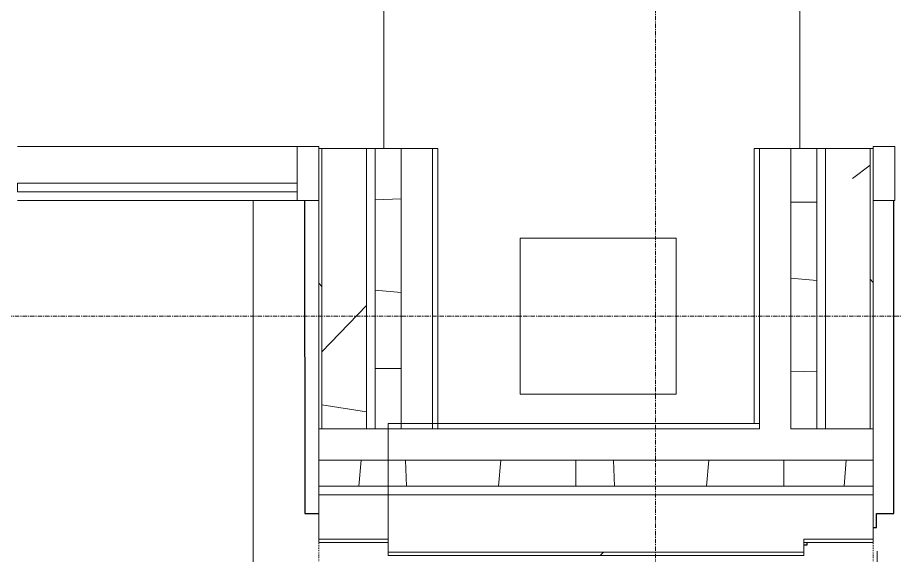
# Model space of a CAD drawing. Header units: inches. Extents: x 3268 to 7018, y 976 to 6708.
# Drawn here: x 5381.8 to 5482.9, y 1923.5 to 1985.6 of the extents above; entities that cross this region are included whole.
import ezdxf

# ---------------------------------------------------------------- set-up
doc = ezdxf.new("R2010")
doc.units = ezdxf.units.IN
doc.header["$MEASUREMENT"] = 0
doc.linetypes.add('_Hidden Lines', pattern=[0.125, 0.0625, -0.0625])
doc.linetypes.add('Grid Line 1_2_', pattern=[0.875, 0.5, -0.125, 0.125, -0.125])
for name, color, linetype, lineweight in [('A-DETL', 90, 'Continuous', 9), ('A-DETL-GENF', 92, 'Continuous', 9), ('A-GLAZ-CURT', 52, 'Continuous', 9), ('A-GLAZ-CWMG', 51, 'Continuous', 9), ('A-WALL', 113, 'Continuous', 9), ('A-WALL-PATT', 111, 'Continuous', 15), ('C-BLDG', 3, 'Continuous', 25), ('L-PVMT-CONC-HATC', 252, 'Continuous', 15), ('S-COLS', 52, 'Continuous', 9), ('S-GRID', 1, 'Continuous', 9), ('site_dwg', 8, 'Continuous', 9)]:
    doc.layers.add(name, color=color, linetype=linetype, lineweight=lineweight)
pattern_1 = [(135, (0, 0), (-32.0496, -32.0496), [])]
pattern_2 = [(50, (0, 0), (110.1714, -9.6389), [11.52, -126.72]), (355, (0, 0), (-21.3124, 115.5371), [9.216, -101.376]), (100.451, (9.18, -0.8), (88.86, 105.8975), [9.79, -107.695]), (46.184, (0, 30.72), (163.9282, -25.425), [17.28, -190.08]), (96.636, (13.66, 28.6), (143.563, 149.6257), [14.686, -161.543]), (351.184, (0, 30.72), (143.5647, 149.6237), [13.824, -152.064]), (21, (15.36, 23.04), (91.6851, -61.8426), [11.52, -126.72]), (326, (15.36, 23.04), (37.3733, 111.3835), [9.216, -101.376]), (71.451, (23, 17.89), (129.0588, 49.5399), [9.79, -107.695]), (37.5, (0, 0), (1.8676, 51.13223), [5.069, -95.078, 5.069, -97.843, -101.76]), (37.5, (0, 0), (1.8676, 51.13223), [-203.059, 5.069, -96.691]), (7.5, (0, 0), (40.4072, 60.5815), [5.069, -53.606, 5.069, -92.774, -38.784]), (7.5, (0, 0), (40.4072, 60.5815), [-156.518, 5.069, -33.715]), (327.5, (-34.253, 0), (81.99473, -3.46427), [5.069, -33.331, 5.069, -114.739, -158.976]), (327.5, (-34.253, 0), (81.99473, -3.46427), [-158.208, 5.069, -153.907]), (317.5, (-49.61, 0), (89.577, 15.37635), [5.069, -44.851, 5.069, -74.496, -112.896]), (317.5, (-49.61, 0), (89.577, 15.37635), [-129.485, 5.069, -107.827])]

# ---------------------------------------------------------------- blocks, each defined once
blk = doc.blocks.new('WSP_5 Points - Structure_2022_rvt-1-Overall Retail Plan Opt 2')
at = {"layer": 'S-COLS', "color": 250, "lineweight": 13}
for p, q in [((5457.75, 1960.15), (5439.75, 1960.15)), ((5439.75, 1960.15), (5439.75, 1942.15)), ((5457.75, 1942.15), (5457.75, 1960.15)), ((5439.75, 1942.15), (5457.75, 1942.15))]:
    blk.add_line(p, q, dxfattribs=at)
blk = doc.blocks.new('Rectangular Mullion - 2_5_ x 6_ rectangular-V113-Overall Retail Plan Opt 2')
at = {"layer": 'A-GLAZ-CWMG'}
for p, q in [((-2.5, 3.25), (0, 3.25)), ((-2.5, 3), (-2.5, 3.25)), ((0, 3.25), (0, 3)), ((-2.5, -3), (-2.5, 3)), ((0, 3), (0, -3)), ((0, -3), (-2.5, -3))]:
    blk.add_line(p, q, dxfattribs=at)
blk = doc.blocks.new('System Panel - GLA-01 - Insulated Glass - Clear-7883491-Overall Retail Plan Opt 2')
at = {"layer": 'A-GLAZ-CURT'}
for p, q in [((16.125, 2), (-16.125, 2)), ((-16.125, 2), (-16.125, 1)), ((16.125, 1), (16.125, 2)), ((-16.125, 1), (16.125, 1))]:
    blk.add_line(p, q, dxfattribs=at)
blk = doc.blocks.new('Rectangular Mullion - 2_5_ x 6_ rectangular-7882147-Overall Retail Plan Opt 2')
at = {"layer": 'A-GLAZ-CWMG'}
for p, q in [((5669.75, 1970.77), (5702, 1970.77)), ((5669.75, 1964.52), (5702, 1964.52))]:
    blk.add_line(p, q, dxfattribs=at)
blk = doc.blocks.new('Rectangular Mullion - 2_5_ x 6_ rectangular-V114-Overall Retail Plan Opt 2')
at = {"layer": 'A-GLAZ-CWMG'}
for p, q in [((0, 3.25), (-2.5, 3.25)), ((-2.5, 3.25), (-2.5, 3)), ((0, 3), (0, 3.25)), ((-2.5, 3), (-2.5, -3)), ((0, -3), (0, 3)), ((-2.5, -3), (0, -3))]:
    blk.add_line(p, q, dxfattribs=at)
blk = doc.blocks.new('site_dwg-12440225-Overall Retail Plan Opt 2')
at = {"layer": 'C-BLDG', "color": 130, "flags": 128}
for points in [[(24340140.26, 9814617.9), (24340137.86, 9814581.82), (24340139.47, 9814581.71)], [(24340203.23, 9814575.84), (24340203.61, 9814575.82), (24340203.72, 9814577.44), (24340205.71, 9814577.31), (24340208.11, 9814613.39)]]:
    blk.add_lwpolyline(points, dxfattribs=at)
at = {"layer": 'C-BLDG', "color": 213, "flags": 128}
blk.add_lwpolyline([(24340195.11, 9814574.38), (24340195.49, 9814574.35), (24340195.51, 9814574.64)], dxfattribs=at)
at = {"layer": 'L-PVMT-CONC-HATC', "color": 10}
for p, q in [((24340134.34, 9814618.3), (24340128.19, 9814525.83)), ((24340203.49, 9814573.09), (24340198.58, 9814499.27))]:
    blk.add_line(p, q, dxfattribs=at)

msp = doc.modelspace()

# ---------------------------------------------------------------- block references
at = {"lineweight": 5}
msp.add_blockref('WSP_5 Points - Structure_2022_rvt-1-Overall Retail Plan Opt 2', (0, 0), dxfattribs=at)

# ---------------------------------------------------------------- next in the draw order: hatches: boundary and pattern name
at = {"layer": 'A-DETL-GENF'}
h = msp.add_hatch(dxfattribs=at)
h.set_pattern_fill('FP_275', style=0, pattern_type=2)
h.set_pattern_definition([(90, (0, 0), (-48, 3e-15), [])])
h.paths.add_polyline_path([(5718.25, 1938.52), (5754.75, 1938.52), (5754.75, 1970.52), (6005.13, 1970.52), (6005.13, 2222.4), (6036.88, 2222.4), (6036.88, 2255.9), (6005.13, 2255.9), (6005.13, 2507.9), (5194.31, 2507.9), (5194.31, 1970.52), (5430.25, 1970.52), (5430.25, 1938.77), (5466.75, 1938.77), (5466.75, 1970.52), (5718.25, 1970.52), (5718.25, 1953.08)])
at = {"layer": 'A-WALL-PATT', "lineweight": 9}
h = msp.add_hatch(dxfattribs=at)
h.set_pattern_fill('FP_14', color=256, style=0, pattern_type=2)
h.set_pattern_definition(pattern_1)
h.paths.add_polyline_path([(5416.5, 1938.15), (5416.88, 1938.15), (5416.88, 1970.52), (5416.5, 1970.52), (5416.5, 1938.77)])
h = msp.add_hatch(dxfattribs=at)
h.set_pattern_fill('FP_8', color=256, style=0, pattern_type=2)
h.set_pattern_definition(pattern_2)
h.paths.add_polyline_path([(5422, 1938.15), (5422, 1970.52), (5416.88, 1970.52), (5416.88, 1938.15)])
h = msp.add_hatch(dxfattribs=at)
h.set_pattern_fill('FP_87', color=256, angle=-95, style=0, pattern_type=2)
h.set_pattern_definition([(355, (5416.5, 1954.65), (8.37, 95.63), []), (360, (5416.5, 1945.05), (2e-12, 96), []), (352, (5416.5, 1935.45), (13.36, 95.07), []), (7, (5416.5, 1925.85), (-11.7, 95.28), []), (356, (5416.5, 1916.25), (6.7, 95.77), []), (5, (5416.5, 1906.65), (-8.37, 95.63), []), (358, (5416.5, 1897.05), (3.35, 95.94), []), (4, (5416.5, 1887.45), (-6.7, 95.77), []), (354, (5416.5, 1877.85), (10.03, 95.47), []), (2, (5416.5, 1868.25), (-3.35, 95.94), [])])
h.paths.add_polyline_path([(5426, 1938.15), (5426, 1970.52), (5423, 1970.52), (5423, 1938.15), (5424.5, 1938.15)])
h = msp.add_hatch(dxfattribs=at)
h.set_pattern_fill('FP_83', color=256, angle=265, style=0, pattern_type=2)
h.set_pattern_definition([(175, (5480.5, 1954.65), (-8.37, -95.63), []), (180, (5480.5, 1964.25), (2e-13, -96), []), (172, (5480.5, 1973.85), (-13.36, -95.07), []), (187, (5480.5, 1983.45), (11.7, -95.28), []), (176, (5480.5, 1993.05), (-6.7, -95.77), []), (185, (5480.5, 2002.65), (8.37, -95.63), []), (178, (5480.5, 2012.25), (-3.35, -95.94), []), (184, (5480.5, 2021.85), (6.7, -95.77), []), (174, (5480.5, 2031.45), (-10.03, -95.47), []), (182, (5480.5, 2041.05), (3.35, -95.94), [])])
h.paths.add_polyline_path([(5471, 1938.15), (5474, 1938.15), (5474, 1970.52), (5471, 1970.52), (5471, 1938.77)])
h = msp.add_hatch(dxfattribs=at)
h.set_pattern_fill('FP_8', color=256, style=0, pattern_type=2)
h.set_pattern_definition(pattern_2)
h.paths.add_polyline_path([(5480.13, 1938.15), (5480.13, 1970.52), (5475, 1970.52), (5475, 1938.15)])
h = msp.add_hatch(dxfattribs=at)
h.set_pattern_fill('FP_14', color=256, style=0, pattern_type=2)
h.set_pattern_definition(pattern_1)
h.paths.add_polyline_path([(5480.5, 1938.15), (5480.5, 1970.52), (5480.13, 1970.52), (5480.13, 1938.15)])
h = msp.add_hatch(dxfattribs=at)
h.set_pattern_fill('FP_99', color=256, angle=-95, style=0, pattern_type=2)
h.set_pattern_definition([(85, (5420.5, 1925.02), (-95.63, 8.37), []), (90, (5430.1, 1925.02), (-96, -9e-13), []), (82, (5439.7, 1925.02), (-95.07, 13.36), []), (97, (5449.3, 1925.02), (-95.28, -11.7), []), (86, (5458.9, 1925.02), (-95.77, 6.7), []), (95, (5468.5, 1925.02), (-95.63, -8.37), []), (88, (5478.1, 1925.02), (-95.94, 3.35), []), (94, (5487.7, 1925.02), (-95.77, -6.7), []), (84, (5497.3, 1925.02), (-95.47, 10.03), []), (92, (5506.9, 1925.02), (-95.94, -3.35), [])])
h.paths.add_polyline_path([(5416.5, 1931.52), (5424.5, 1931.52), (5424.5, 1934.52), (5416.5, 1934.52)])
h = msp.add_hatch(dxfattribs=at)
h.set_pattern_fill('FP_86', color=256, angle=265, style=0, pattern_type=2)
h.set_pattern_definition([(85, (5436.5, 1923.52), (-95.63, 8.37), []), (90, (5446.1, 1923.52), (-96, 5e-13), []), (82, (5455.7, 1923.52), (-95.07, 13.36), []), (97, (5465.3, 1923.52), (-95.28, -11.7), []), (86, (5474.9, 1923.52), (-95.77, 6.7), []), (95, (5484.5, 1923.52), (-95.63, -8.37), []), (88, (5494.1, 1923.52), (-95.94, 3.35), []), (94, (5503.7, 1923.52), (-95.77, -6.7), []), (84, (5513.3, 1923.52), (-95.47, 10.03), []), (92, (5522.9, 1923.52), (-95.94, -3.35), [])])
h.paths.add_polyline_path([(5424.5, 1931.52), (5448.5, 1931.52), (5448.5, 1934.52), (5424.5, 1934.52)])
h = msp.add_hatch(dxfattribs=at)
h.set_pattern_fill('FP_81', color=256, angle=-95, style=0, pattern_type=2)
h.set_pattern_definition([(85, (5460.5, 1923.52), (-95.63, 8.37), []), (90, (5470.1, 1923.52), (-96, -1e-12), []), (82, (5479.7, 1923.52), (-95.07, 13.36), []), (97, (5489.3, 1923.52), (-95.28, -11.7), []), (86, (5498.9, 1923.52), (-95.77, 6.7), []), (95, (5508.5, 1923.52), (-95.63, -8.37), []), (88, (5518.1, 1923.52), (-95.94, 3.35), []), (94, (5527.7, 1923.52), (-95.77, -6.7), []), (84, (5537.3, 1923.52), (-95.47, 10.03), []), (92, (5546.9, 1923.52), (-95.94, -3.35), [])])
h.paths.add_polyline_path([(5472.5, 1931.52), (5472.5, 1934.52), (5448.5, 1934.52), (5448.5, 1931.52), (5465.97, 1931.52)])
h = msp.add_hatch(dxfattribs=at)
h.set_pattern_fill('FP_96', color=256, angle=-95, style=0, pattern_type=2)
h.set_pattern_definition([(85, (5476.5, 1925.02), (-95.63, 8.37), []), (90, (5486.1, 1925.02), (-96, -1e-12), []), (82, (5495.7, 1925.02), (-95.07, 13.36), []), (97, (5505.3, 1925.02), (-95.28, -11.7), []), (86, (5514.9, 1925.02), (-95.77, 6.7), []), (95, (5524.5, 1925.02), (-95.63, -8.37), []), (88, (5534.1, 1925.02), (-95.94, 3.35), []), (94, (5543.7, 1925.02), (-95.77, -6.7), []), (84, (5553.3, 1925.02), (-95.47, 10.03), []), (92, (5562.9, 1925.02), (-95.94, -3.35), [])])
h.paths.add_polyline_path([(5472.5, 1931.52), (5480.5, 1931.52), (5480.5, 1934.52), (5472.5, 1934.52), (5472.5, 1933.78)])
h = msp.add_hatch(dxfattribs=at)
h.set_pattern_fill('FP_16', color=256, style=0, pattern_type=2)
h.set_pattern_definition([(45, (0, 0), (-32.0496, 32.0496), [])])
h.paths.add_polyline_path([(5448.5, 1923.52), (5472.5, 1923.52), (5472.5, 1923.9), (5448.5, 1923.9)])

# ---------------------------------------------------------------- next in the draw order: linework, layer by layer
at = {"layer": 'A-DETL', "linetype": '_Hidden Lines'}
for p, q in [((5416.5, 1929.15), (5416.5, 1770.22)), ((5480.5, 1929.15), (5480.5, 1750.92))]:
    msp.add_line(p, q, dxfattribs=at)
at = {"layer": 'A-WALL', "lineweight": 15}
for p, q in [((5430.25, 1970.52), (5416.5, 1970.52)), ((5416.5, 1970.52), (5416.5, 1925.02)), ((5430.25, 1938.15), (5430.25, 1970.52)), ((5480.5, 1970.52), (5466.75, 1970.52)), ((5466.75, 1970.52), (5466.75, 1938.77)), ((5480.5, 1925.02), (5480.5, 1970.52)), ((5466.75, 1938.77), (5424.5, 1938.77)), ((5424.5, 1938.77), (5424.5, 1923.52)), ((5424.5, 1938.15), (5430.25, 1938.15)), ((5416.5, 1925.02), (5424.5, 1925.02)), ((5472.5, 1923.52), (5472.5, 1925.02)), ((5472.5, 1925.02), (5480.5, 1925.02)), ((5424.5, 1923.52), (5472.5, 1923.52))]:
    msp.add_line(p, q, dxfattribs=at)
at = {"layer": 'A-WALL'}
for p, q in [((5416.88, 1970.52), (5416.88, 1938.15)), ((5422, 1970.52), (5422, 1938.15)), ((5423, 1970.52), (5423, 1938.15)), ((5426, 1970.52), (5426, 1938.15)), ((5429.63, 1970.52), (5429.63, 1938.15)), ((5467.38, 1970.52), (5467.38, 1938.15)), ((5471, 1970.52), (5471, 1938.15)), ((5474, 1970.52), (5474, 1938.15)), ((5475, 1970.52), (5475, 1938.15)), ((5480.13, 1970.52), (5480.13, 1938.15)), ((5467.38, 1938.15), (5416.5, 1938.15)), ((5467.38, 1938.77), (5466.75, 1938.77)), ((5480.5, 1938.15), (5471, 1938.15)), ((5480.5, 1934.52), (5416.5, 1934.52)), ((5480.5, 1931.52), (5416.5, 1931.52)), ((5480.5, 1930.52), (5416.5, 1930.52)), ((5424.5, 1925.4), (5416.5, 1925.4)), ((5472.5, 1925.02), (5472.5, 1925.4)), ((5472.5, 1925.4), (5480.5, 1925.4)), ((5472.5, 1923.9), (5424.5, 1923.9))]:
    msp.add_line(p, q, dxfattribs=at)
at = {"layer": 'S-GRID', "linetype": 'Grid Line 1_2_'}
for p, q in [((5455.37, 2338.45), (5455.37, 1191.87)), ((6788.08, 1951.15), (3735.34, 1951.15))]:
    msp.add_line(p, q, dxfattribs=at)

# ---------------------------------------------------------------- next in the draw order: block references
at = {"layer": 'A-GLAZ-CURT', "rotation": 180}
msp.add_blockref('System Panel - GLA-01 - Insulated Glass - Clear-7883491-Overall Retail Plan Opt 2', (5397.88, 1967.52), dxfattribs=at)
at = {"layer": 'A-GLAZ-CWMG'}
for name, p in [('Rectangular Mullion - 2_5_ x 6_ rectangular-7882147-Overall Retail Plan Opt 2', (-288, 0)), ('Rectangular Mullion - 2_5_ x 6_ rectangular-V114-Overall Retail Plan Opt 2', (5416.5, 1967.52))]:
    msp.add_blockref(name, p, dxfattribs=at)
at = {"layer": 'A-GLAZ-CWMG', "extrusion": (0, 0, -1)}
msp.add_blockref('Rectangular Mullion - 2_5_ x 6_ rectangular-V113-Overall Retail Plan Opt 2', (-5480.5, 1967.52), dxfattribs=at)
at = {"layer": 'site_dwg', "color": 53, "lineweight": 15, "rotation": 3.810000000000009}
msp.add_blockref('site_dwg-12440225-Overall Retail Plan Opt 2', (-23628768.69, -11408316.78), dxfattribs=at)

doc.saveas('drawing.dxf')
